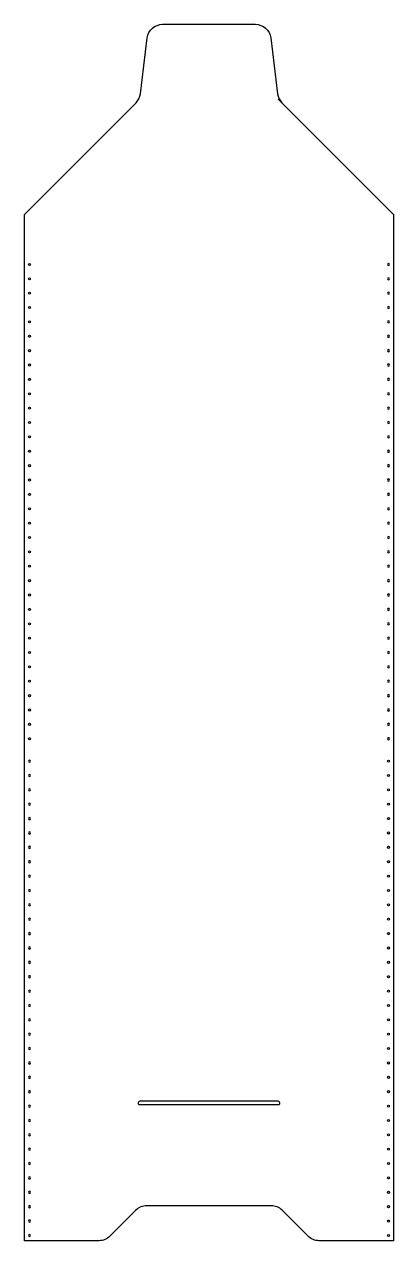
# Model space of a CAD drawing. Header units: millimetres. Extents: x 2802 to 3066, y 2397 to 3267.
import ezdxf

# ---------------------------------------------------------------- set-up
doc = ezdxf.new("R2010")
doc.units = ezdxf.units.MM

# ---------------------------------------------------------------- blocks, each defined once
blk = doc.blocks.new('*U2')
blk.add_circle((0, -0.75), 0.75)
blk = doc.blocks.new('*U3')
at = {"color": 0, "linetype": 'ByBlock', "lineweight": -2, "transparency": 16777216, "rotation": 90}
for p in [(2805.32, 3094.83), (2805.32, 3084.55), (2805.32, 3074.27), (2805.32, 3063.99), (2805.32, 3053.71), (2805.32, 3043.43), (2805.32, 3033.15), (2805.32, 3022.87), (2805.32, 3012.59), (2805.32, 3002.31), (2805.32, 2992.03), (2805.32, 2981.75), (2805.32, 2971.47), (2805.32, 2961.19), (2805.32, 2950.91), (2805.32, 2940.63), (2805.32, 2930.35), (2805.32, 2920.07), (2805.32, 2909.79), (2805.32, 2899.51), (2805.32, 2889.23), (2805.32, 2878.95), (2805.32, 2868.67), (2805.32, 2858.38), (2805.32, 2848.1), (2805.32, 2837.82), (2805.32, 2827.54), (2805.32, 2817.26), (2805.32, 2806.98), (2805.32, 2796.7), (2805.32, 2786.42), (2805.32, 2776.14), (2805.32, 2765.86), (2805.32, 2755.58)]:
    blk.add_blockref('*U2', p, dxfattribs=at)
blk = doc.blocks.new('*U4')
blk.add_circle((0, -0.75), 0.75)
blk = doc.blocks.new('*U6')
at = {"color": 0, "linetype": 'ByBlock', "lineweight": -2, "transparency": 16777216, "rotation": 90}
for p in [(2805.32, 3094.83), (2805.32, 3084.55), (2805.32, 3074.27), (2805.32, 3063.99), (2805.32, 3053.71), (2805.32, 3043.43), (2805.32, 3033.15), (2805.32, 3022.87), (2805.32, 3012.59), (2805.32, 3002.31), (2805.32, 2992.03), (2805.32, 2981.75), (2805.32, 2971.47), (2805.32, 2961.19), (2805.32, 2950.91), (2805.32, 2940.63), (2805.32, 2930.35), (2805.32, 2920.07), (2805.32, 2909.79), (2805.32, 2899.51), (2805.32, 2889.23), (2805.32, 2878.95), (2805.32, 2868.67), (2805.32, 2858.38), (2805.32, 2848.1), (2805.32, 2837.82), (2805.32, 2827.54), (2805.32, 2817.26), (2805.32, 2806.98), (2805.32, 2796.7), (2805.32, 2786.42), (2805.32, 2776.14), (2805.32, 2765.86), (2805.32, 2755.58)]:
    blk.add_blockref('*U4', p, dxfattribs=at)
blk = doc.blocks.new('*U7')
blk.add_circle((0, -0.75), 0.75)
blk = doc.blocks.new('*U9')
at = {"color": 0, "linetype": 'ByBlock', "lineweight": -2, "transparency": 16777216, "rotation": 90}
for p in [(2805.32, 3094.83), (2805.32, 3084.55), (2805.32, 3074.27), (2805.32, 3063.99), (2805.32, 3053.71), (2805.32, 3043.43), (2805.32, 3033.15), (2805.32, 3022.87), (2805.32, 3012.59), (2805.32, 3002.31), (2805.32, 2992.03), (2805.32, 2981.75), (2805.32, 2971.47), (2805.32, 2961.19), (2805.32, 2950.91), (2805.32, 2940.63), (2805.32, 2930.35), (2805.32, 2920.07), (2805.32, 2909.79), (2805.32, 2899.51), (2805.32, 2889.23), (2805.32, 2878.95), (2805.32, 2868.67), (2805.32, 2858.38), (2805.32, 2848.1), (2805.32, 2837.82), (2805.32, 2827.54), (2805.32, 2817.26), (2805.32, 2806.98), (2805.32, 2796.7), (2805.32, 2786.42), (2805.32, 2776.14), (2805.32, 2765.86), (2805.32, 2755.58)]:
    blk.add_blockref('*U7', p, dxfattribs=at)
blk = doc.blocks.new('*U10')
blk.add_circle((0, -0.75), 0.75)
blk = doc.blocks.new('*U11')
at = {"color": 0, "linetype": 'ByBlock', "lineweight": -2, "transparency": 16777216, "rotation": 90}
for p in [(2805.32, 3094.83), (2805.32, 3084.55), (2805.32, 3074.27), (2805.32, 3063.99), (2805.32, 3053.71), (2805.32, 3043.43), (2805.32, 3033.15), (2805.32, 3022.87), (2805.32, 3012.59), (2805.32, 3002.31), (2805.32, 2992.03), (2805.32, 2981.75), (2805.32, 2971.47), (2805.32, 2961.19), (2805.32, 2950.91), (2805.32, 2940.63), (2805.32, 2930.35), (2805.32, 2920.07), (2805.32, 2909.79), (2805.32, 2899.51), (2805.32, 2889.23), (2805.32, 2878.95), (2805.32, 2868.67), (2805.32, 2858.38), (2805.32, 2848.1), (2805.32, 2837.82), (2805.32, 2827.54), (2805.32, 2817.26), (2805.32, 2806.98), (2805.32, 2796.7), (2805.32, 2786.42), (2805.32, 2776.14), (2805.32, 2765.86), (2805.32, 2755.58)]:
    blk.add_blockref('*U10', p, dxfattribs=at)

msp = doc.modelspace()

# ---------------------------------------------------------------- linework, layer by layer
msp.add_line((2983.82, 2496.28), (2884.82, 2496.28))
for points in [[(2983.82, 3213.08), (3066.32, 3130.58), (3066.32, 2396.58), (3012.87, 2396.58, -0.198912), (3005.1, 2399.8), (2986.54, 2418.36, 0.198912), (2978.76, 2421.58), (2889.87, 2421.58, 0.198912), (2882.1, 2418.36), (2863.54, 2399.8, -0.198912), (2855.76, 2396.58), (2802.32, 2396.58), (2802.32, 3130.58), (2882.14, 3210.4, 0.167343), (2885.28, 3216.84), (2890.2, 3256.89, -0.378866), (2901.12, 3266.55), (2967.52, 3266.55, -0.378866), (2978.44, 3256.89), (2983.36, 3216.84, 0.167343), (2986.5, 3210.4)], [(2884.97, 2496.28), (2884.96, 2496.27, 1.063031), (2884.82, 2493.88), (2983.82, 2493.88, 1.063031), (2983.67, 2496.27)]]:
    msp.add_lwpolyline(points, format="xyb")

# ---------------------------------------------------------------- block references
msp.add_blockref('*U3', (0, 0))
at = {"xscale": -1}
msp.add_blockref('*U9', (5868.64, 0), dxfattribs=at)
at = {"xscale": -1, "rotation": 180}
msp.add_blockref('*U6', (0, 5495.16), dxfattribs=at)
at = {"rotation": 180}
msp.add_blockref('*U11', (5868.64, 5495.16), dxfattribs=at)

doc.saveas('drawing.dxf')
